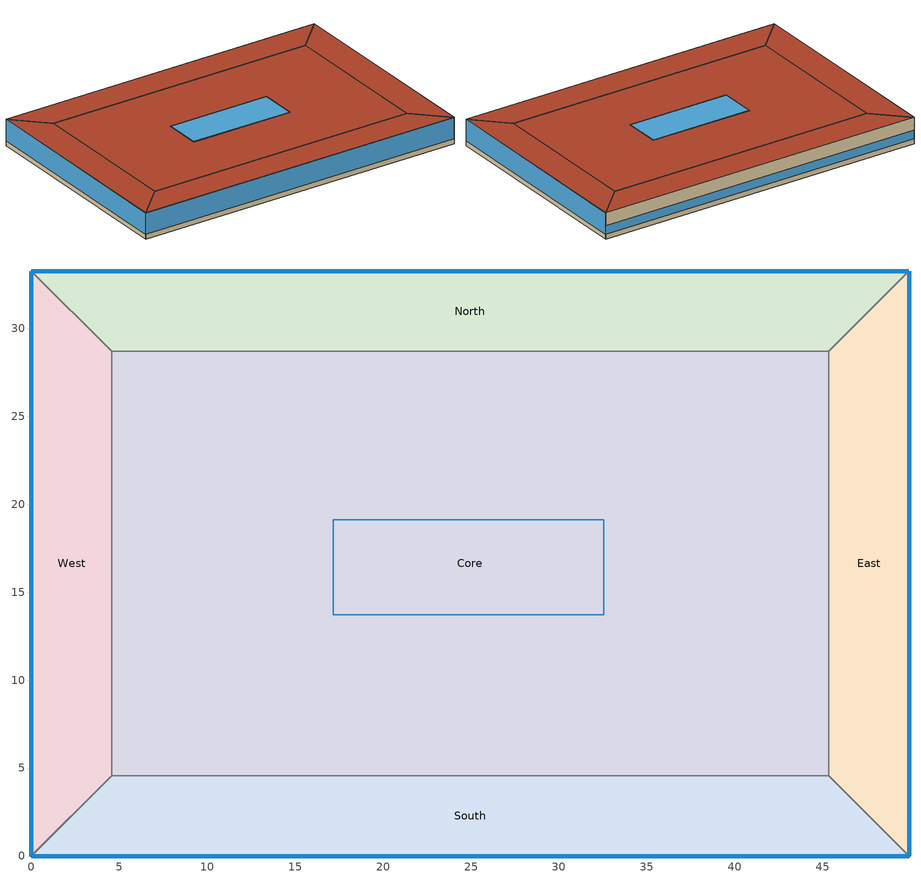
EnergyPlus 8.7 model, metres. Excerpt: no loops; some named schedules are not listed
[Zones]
Core
 floor adiabatic (Interior Floor): 45.34,28.7 45.34,4.57 4.57,4.57 4.57,28.7 z7.92
 wall to East (Typical Interior Wall): 45.34,4.57 45.34,28.7 z7.92:11.89
 wall to North (Typical Interior Wall): 45.34,28.7 4.57,28.7 z7.92:11.89
 wall to South (Typical Interior Wall): 4.57,4.57 45.34,4.57 z7.92:11.89
 wall to West (Typical Interior Wall): 4.57,28.7 4.57,4.57 z7.92:11.89
 roof outside (Typical IEAD Roof R-31.25): 32.66,13.61 32.66,19.24 17.03,19.24 17.03,13.61 z11.89; 45.34,4.57 45.34,28.7 4.57,28.7 4.57,4.57 z11.89
 skylight (U 0.48 SHGC 0.40 Dbl Ref-D Clr 6mm/13mm): 32.54,13.73 32.54,19.12 17.15,19.12 17.15,13.73 z11.89
East
 floor adiabatic (Interior Floor): 49.91,0 45.34,4.57 45.34,28.7 49.91,33.27 z7.92
 wall outside (Typical Insulated Exterior Mass Wall R-9.62): 49.91,0.02 49.91,33.26 z8.68:11.87; 49.91,0 49.91,33.27 z7.92:11.89
 wall to North (Typical Interior Wall): 49.91,33.27 45.34,28.7 z7.92:11.89
 wall to South (Typical Interior Wall): 45.34,4.57 49.91,0 z7.92:11.89
 window (U 0.42 SHGC 0.40 Dbl LoE (e2-.1) Tint 6mm/6mm Air): 49.91,0.03 49.91,33.25 z8.68:11.86
 roof outside (Typical IEAD Roof R-31.25): 49.91,0 49.91,33.27 45.34,28.7 45.34,4.57 z11.89
North
 floor adiabatic (Interior Floor): 49.91,33.27 45.34,28.7 4.57,28.7 0,33.27 z7.92
 wall outside (Typical Insulated Exterior Mass Wall R-9.62): 49.91,33.27 0,33.27 z7.92:11.89
 wall to West (Typical Interior Wall): 0,33.27 4.57,28.7 z7.92:11.89
 window (U 0.42 SHGC 0.40 Dbl LoE (e2-.1) Tint 6mm/6mm Air): 49.89,33.27 0.03,33.27 z8.68:9.99
 roof outside (Typical IEAD Roof R-31.25): 45.34,28.7 49.91,33.27 0,33.27 4.57,28.7 z11.89
South
 floor adiabatic (Interior Floor): 45.34,4.57 49.91,0 0,0 4.57,4.57 z7.92
 wall outside (Typical Insulated Exterior Mass Wall R-9.62): 0.01,0 49.9,0 z8.67:11.87; 0,0 49.91,0 z7.92:11.89
 wall to West (Typical Interior Wall): 4.57,4.57 0,0 z7.92:11.89
 window (U 0.42 SHGC 0.40 Dbl LoE (e2-.1) Tint 6mm/6mm Air): 0.03,0 49.89,0 z8.68:11.86
 roof outside (Typical IEAD Roof R-31.25): 49.91,0 45.34,4.57 4.57,4.57 0,0 z11.89
West
 floor adiabatic (Interior Floor): 0,33.27 4.57,28.7 4.57,4.57 0,0 z7.92
 wall outside (Typical Insulated Exterior Mass Wall R-9.62): 0,33.26 0,0.02 z8.68:11.87; 0,33.27 0,0 z7.92:11.89
 window (U 0.42 SHGC 0.40 Dbl LoE (e2-.1) Tint 6mm/6mm Air): 0,33.25 0,0.03 z8.68:11.86
 roof outside (Typical IEAD Roof R-31.25): 0,0 4.57,4.57 4.57,28.7 0,33.27 z11.89
[Building]
90.1-2013-MediumOffice-ASHRAE 169-2006-4A created: 2017-08-08 15:32:19 -0400: North Axis=0; Terrain=City; Loads Convergence Tolerance Value=0.04; Temperature Convergence Tolerance Value=0.2; Solar Distribution=FullInteriorAndExterior; Maximum Number of Warmup Days=25; Minimum Number of Warmup Days=6
[Site:Location]
New York Laguardia Arpt: Latitude=40.78; Longitude=-73.88; Time Zone=-5; Elevation=3
[SizingPeriod:DesignDay] Day of Month=21; DryBulb Temperature Range Modifier Type=DefaultMultipliers; Rain Indicator=No; Snow Indicator=No; Daylight Saving Time Indicator=No
Name | Month | Day Type | Maximum DryBulb Temperature | Daily DryBulb Temperature Range | Humidity Condition Type | Wetbulb or DewPoint at Maximum DryBulb | Barometric Pressure | Wind Speed | Wind Direction | Solar Model Indicator | ASHRAE Clear Sky Optical Depth for Beam Irradiance taub | ASHRAE Clear Sky Optical Depth for Diffuse Irradiance taud | Sky Clearness | Enthalpy at Maximum DryBulb
Baltimore Blt Washngtn IntL Ann Clg .4% Condns DB=>MWB | 7 | SummerDesignDay | 34.4 | 10.4 | Wetbulb | 23.9 | 100786 | 4.6 | 280 | ASHRAETau | 0.552 | 1.769
Baltimore Blt Washngtn IntL Ann Htg 99.6% Condns DB | 1 | WinterDesignDay | -10.6 | 0 | Wetbulb | -10.6 | 100786 | 3.9 | 290 | ASHRAEClearSky |  |  | 0
New York Laguardia Arpt Ann Clg .4% Condns DB=>MWB | 7 | SummerDesignDay | 33.5 | 7.7 | Wetbulb | 23.5 | 101289 | 5.6 | 270 | ASHRAETau | 0.532 | 1.821
New York Laguardia Arpt Ann Clg .4% Condns DP=>MDB | 7 | SummerDesignDay | 27.2 | 7.7 | Dewpoint | 23.5 | 101289 | 5.6 | 270 | ASHRAETau | 0.532 | 1.821
New York Laguardia Arpt Ann Clg .4% Condns Enth=>MDB | 7 | SummerDesignDay | 30.8 | 7.7 | Enthalpy |  | 101289 | 5.6 | 270 | ASHRAETau | 0.532 | 1.821 |  | 76200
New York Laguardia Arpt Ann Clg .4% Condns WB=>MDB | 7 | SummerDesignDay | 30.7 | 7.7 | Wetbulb | 25.1 | 101289 | 5.6 | 270 | ASHRAETau | 0.532 | 1.821
New York Laguardia Arpt Ann Htg 99.6% Condns DB | 1 | WinterDesignDay | -10.8 | 0 | Wetbulb | -10.8 | 101289 | 7.5 | 320 | ASHRAEClearSky |  |  | 0
New York Laguardia Arpt Ann Htg Wind 99.6% Condns WS=>MCDB | 1 | WinterDesignDay | 0 | 0 | Wetbulb | 0 | 101289 | 14.4 | 320 | ASHRAEClearSky |  |  | 0
New York Laguardia Arpt Ann Hum_n 99.6% Condns DP=>MCDB | 1 | WinterDesignDay | -9.3 | 0 | Dewpoint | -20.1 | 101289 | 7.5 | 320 | ASHRAEClearSky |  |  | 0
[Site:GroundTemperature:BuildingSurface]
20.58, 20.52, 20.55, 20.59, 20.67, 22.89, 23.29, 23.4, 23.42, 21.21, 20.85, 20.69
[Site:WaterMainsTemperature]
Calculation Method=Correlation; Annual Average Outdoor Air Temperature=13.15; Maximum Difference In Monthly Average Outdoor Air Temperatures=25.8
[Material] Thermal Absorptance=0.9
Name | Roughness | Thickness | Conductivity | Density | Specific Heat | Solar Absorptance | Visible Absorptance
1/2IN Gypsum | Smooth | 0.0127 | 0.16 | 784.9 | 830 | 0.4 | 0.4
1IN Stucco | Smooth | 0.0253 | 0.6918 | 1858 | 837 | 0.7 | 0.92
8IN CONCRETE HW RefBldg | Rough | 0.2032 | 1.311 | 2240 | 836.8 | 0.7 | 0.7
F16 Acoustic tile | MediumSmooth | 0.0191 | 0.06 | 368 | 590 | 0.3 | 0.3
G01 13mm gypsum board | Smooth | 0.0127 | 0.16 | 800 | 1090 | 0.7 | 0.5
M11 100mm lightweight concrete | MediumRough | 0.1016 | 0.53 | 1280 | 840 | 0.5 | 0.5
Metal Roof Surface | Smooth | 0.0008 | 45.28 | 7824 | 500 | 0.7 | 0.7
Roof Membrane | VeryRough | 0.0095 | 0.16 | 1121.29 | 1460 | 0.77 | 0.7
[Material:NoMass] Roughness=Smooth; Thermal Absorptance=0.9; Solar Absorptance=0.7; Visible Absorptance=0.7
Name | Thermal Resistance
Typical Insulation R-30.13 | 5.30668
Typical Insulation R-7.23 | 1.27273
[Material:AirGap]
F05 Ceiling air space resistance: Thermal Resistance=0.18
[WindowMaterial:Glazing] Optical Data Type=SpectralAverage; Thickness=0.006; Infrared Transmittance at Normal Incidence=0; Front Side Infrared Hemispherical Emissivity=0.84; Conductivity=0.9; Dirt Correction Factor for Solar and Visible Transmittance=1; Solar Diffusing=No
Name | Solar Transmittance at Normal Incidence | Front Side Solar Reflectance at Normal Incidence | Back Side Solar Reflectance at Normal Incidence | Visible Transmittance at Normal Incidence | Front Side Visible Reflectance at Normal Incidence | Back Side Visible Reflectance at Normal Incidence | Back Side Infrared Hemispherical Emissivity
CLEAR 6MM | 0.775 | 0.071 | 0.071 | 0.881 | 0.08 | 0.08 | 0.84
LoE TINT 6MM | 0.36 | 0.093 | 0.2 | 0.5 | 0.035 | 0.054 | 0.1
REF D CLEAR 6MM | 0.429 | 0.308 | 0.379 | 0.334 | 0.453 | 0.505 | 0.82
[WindowMaterial:Gas] Gas Type=Air
Name | Thickness
AIR 13MM | 0.0127
AIR 6MM | 0.0063
[Construction]
Interior Floor: F16 Acoustic tile, F05 Ceiling air space resistance, M11 100mm lightweight concrete
Typical IEAD Roof R-31.25: Roof Membrane, Typical Insulation R-30.13, Metal Roof Surface
Typical Insulated Exterior Mass Wall R-9.62: 1IN Stucco, 8IN CONCRETE HW RefBldg, Typical Insulation R-7.23, 1/2IN Gypsum
Typical Interior Wall: G01 13mm gypsum board, G01 13mm gypsum board
U 0.42 SHGC 0.40 Dbl LoE (e2-.1) Tint 6mm/6mm Air: LoE TINT 6MM, AIR 6MM, CLEAR 6MM
U 0.48 SHGC 0.40 Dbl Ref-D Clr 6mm/13mm: REF D CLEAR 6MM, AIR 13MM, CLEAR 6MM
[Zone]
Core; East; North; South; West
[SURFACEPROPERTY:SOLARINCIDENTINSIDE]
Name | Surface | Construction | Inside Surface Incident Sun Solar Radiation Schedule
BITCoPT South Window Solar Incident Inside | BITCoPT South Window | U 0.42 SHGC 0.40 Dbl LoE (e2-.1) Tint 6mm/6mm Air | BITCoPT South Window SHG
BITCoPT East Window Solar Incident Inside | BITCoPT East Window | U 0.42 SHGC 0.40 Dbl LoE (e2-.1) Tint 6mm/6mm Air | BITCoPT East Window SHG
BITCoPT West Window Solar Incident Inside | BITCoPT West Window | U 0.42 SHGC 0.40 Dbl LoE (e2-.1) Tint 6mm/6mm Air | BITCoPT West Window SHG
BITCoPT Core Window Solar Incident Inside | BITCoPT Core Window | U 0.48 SHGC 0.40 Dbl Ref-D Clr 6mm/13mm | BITCoPT Core Window SHG
[Lights] Design Level Calculation Method=Watts/Area; Watts per Zone Floor Area=9.68752
Name | Zone or ZoneList | Schedule | Fraction Replaceable
Core Lights | Core | Core Lights Fractional Schedule | 1
East Lights | East | East Lights Fractional Schedule | 1
North Lights | North | Office Bldg Light
South Lights | South | South Lights Fractional Schedule | 1
West Lights | West | West Lights Fractional Schedule | 1
[Daylighting:Controls] Lighting Control Type=ContinuousOff; Minimum Input Power Fraction for Continuous or ContinuousOff Dimming Control=0.3; Minimum Light Output Fraction for Continuous or ContinuousOff Dimming Control=0.2; Glare Calculation Azimuth Angle of View Direction Clockwise from Zone yAxis=-0; Fraction of Zone Controlled by Reference Point 1=1; Illuminance Setpoint at Reference Point 1=484.376
Name | Zone | Glare Calculation Daylighting Reference Point | Daylighting Reference Point 1
{d60f2c16-e9d0-4a6b-a227-c5351cf28583} | Core | Core daylighting control east | Core daylighting control east
{c87839f1-8519-4201-b27a-000cdd436188} | East | Perimeter_East daylighting control | Perimeter_East daylighting control
{b687cafc-f1be-47bf-9582-8bca7f3ef53c} | North | Perimeter_North daylighting control | Perimeter_North daylighting control
{8b8010ad-6bfa-4969-8581-2caec68a3b4b} | South | Perimeter_South daylighting control | Perimeter_South daylighting control
{0f9f083a-aac6-4804-825f-9c0835a08dcc} | West | Perimeter_West daylighting control | Perimeter_West daylighting control
[Exterior:Lights] Control Option=AstronomicalClock
Name | Schedule | Design Level
NonDimming Exterior Lights Def | OfficeMedium Exterior_lighting_schedule_a | 623.03
Occ Sensing Exterior Lights Def | OfficeMedium Exterior_lighting_schedule_b | 7476.45
[EXTERNALINTERFACE:FUNCTIONALMOCKUPUNITEXPORT:TO:SCHEDULE]
Name | Schedule | FMU Variable | Initial Value
 | BITCoPT South Window SHG | BITCoPTSouthWindowSolarInside | 0
 | BITCoPT East Window SHG | BITCoPTEastWindowSolarInside | 0
 | BITCoPT West Window SHG | BITCoPTWestWindowSolarInside | 0
 | BITCoPT Core Window SHG | BITCoPTCoreWindowSolarInside | 0
 | South Lights Fractional Schedule | SouthLightsFraction | 1
 | East Lights Fractional Schedule | EastLightsFraction | 1
 | West Lights Fractional Schedule | WestLightsFraction | 1
 | Core Lights Fractional Schedule | CoreLightsFraction | 1
 | BITCoPT Electricity Generator Schedule | BITCoPTElectricGeneration | 0
[EXTERNALINTERFACE:FUNCTIONALMOCKUPUNITEXPORT:TO:ACTUATOR] Actuated Component Type=Surface; Actuated Component Control Type=Outdoor Air Drybulb Temperature; Initial Value=20
Name | Actuated Component Unique | FMU Variable
BITCoPTSouthWindowCavityTemp | BITCoPT South Window | BITCoPTSouthWindowCavAirTemp
BITCoPTEastWindowCavityTemp | BITCoPT East Window | BITCoPTEastWindowCavAirTemp
BITCoPTWestWindowCavityTemp | BITCoPT West Window | BITCoPTWestWindowCavAirTemp
BITCoPTCoreWindowCavityTemp | BITCoPT Core Window | BITCoPTCoreWindowCavAirTemp
[AvailabilityManager:Scheduled] Schedule=Always On Discrete
VAV with Reheat Core Availability Manager; Air Loop HVAC Outdoor Air System 5 Availability Manager; VAV with Reheat East Availability Manager; Air Loop HVAC Outdoor Air System 2 Availability Manager; VAV with Reheat North Availability Manager; Air Loop HVAC Outdoor Air System 4 Availability Manager; VAV with Reheat South Availability Manager; Air Loop HVAC Outdoor Air System 1 Availability Manager; VAV with Reheat West Availability Manager; Air Loop HVAC Outdoor Air System 3 Availability Manager
[GENERATOR:COMBUSTIONTURBINE]
BITCoPT Electricity Generator: Rated Power Output=1e+08; Minimum Part Load Ratio=0; Maximum Part Load Ratio=1; Optimum Part Load Ratio=0.5; Part Load Based Fuel Input Curve=BITCoPT Electricity Generator Quadratic Curve; Temperature Based Fuel Input Curve=BITCoPT Electricity Generator Quadratic Curve; Exhaust Flow Curve=BITCoPT Electricity Generator Quadratic Curve; Part Load Based Exhaust Temperature Curve=BITCoPT Electricity Generator Quadratic Curve; Temperature Based Exhaust Temperature Curve=BITCoPT Electricity Generator Quadratic Curve; Heat Recovery Lube Energy Curve=BITCoPT Electricity Generator Quadratic Curve; Coefficient 1 of UFactor Times Area Curve=0.02; Coefficient 2 of UFactor Times Area Curve=0.9; Maximum Exhaust Flow per Unit of Power Output=0; Design Minimum Exhaust Temperature=150; Design Air Inlet Temperature=25; Fuel Higher Heating Value=43500; Design Heat Recovery Water Flow Rate=0; Fuel Type=NaturalGas; Heat Recovery Maximum Temperature=80
[GENERATOR:FUELSUPPLY]
NaturalGas: Fuel Temperature Modeling Mode=TemperatureFromAirNode; Compressor Power Multiplier Function of Fuel Rate Curve=NullCubic; Compressor Heat Loss Factor=1; Fuel Type=GaseousConstituents; Number of Constituents in Gaseous Constituent Fuel Supply=8; Constituent 1=METHANE; Constituent 1 Molar Fraction=0.949; Constituent 2=CarbonDioxide; Constituent 2 Molar Fraction=0.007; Constituent 3=NITROGEN; Constituent 3 Molar Fraction=0.016; Constituent 4=ETHANE; Constituent 4 Molar Fraction=0.025; Constituent 5=PROPANE; Constituent 5 Molar Fraction=0.002; Constituent 6=BUTANE; Constituent 6 Molar Fraction=0.0006; Constituent 7=PENTANE; Constituent 7 Molar Fraction=0.0002; Constituent 8=OXYGEN; Constituent 8 Molar Fraction=0.0002
[ELECTRICLOADCENTER:GENERATORS]
BITCoPT Electricity Generator List: Generator 1=BITCoPT Electricity Generator; Generator 1 Rated Electric Power Output=1e+08; Generator 1 Rated Thermal to Electrical Power Ratio=1
[ELECTRICLOADCENTER:DISTRIBUTION]
BITCoPT Electricity Generator Distribution: Generator List=BITCoPT Electricity Generator List; Generator Operation Scheme Type=TrackSchedule; Generator Demand Limit Scheme Purchased Electric Demand Limit=0; Generator Track Schedule Name Scheme Schedule=BITCoPT Electricity Generator Schedule; Electrical Buss Type=AlternatingCurrent; Storage Operation Scheme=TrackFacilityElectricDemandStoreExcessOnSite; Maximum Storage State of Charge Fraction=1; Minimum Storage State of Charge Fraction=0
[Schedule:Day:Interval]
Office Bldg Light Rule 1 Day Schedule: No, 24:00, 0.05
Office Bldg Light Default Schedule: No, 05:00, 0.05, 07:00, 0.1, 08:00, 0.3, 17:00, 0.9, 18:00, 0.7, 20:00, 0.5, 22:00, 0.3, 23:00, 0.1, 24:00, 0.05
Office Bldg Light Rule 2 Day Schedule: No, 06:00, 0.05, 08:00, 0.1, 14:00, 0.5, 17:00, 0.15, 24:00, 0.05
Office Bldg Light Summer Design Day: No, 24:00, 1
Office Bldg Light Winter Design Day: No, 24:00, 0
OfficeMedium Exterior_lighting_schedule_a Default; OfficeMedium Exterior_lighting_schedule_a Summer Design Day; OfficeMedium Exterior_lighting_schedule_a Winter Design Day: No, 06:00, 0, 24:00, 1
OfficeMedium Exterior_lighting_schedule_b Default; OfficeMedium Exterior_lighting_schedule_b Summer Design Day; OfficeMedium Exterior_lighting_schedule_b Winter Design Day: No, 06:00, 0.7, 24:00, 1
[Schedule:Week:Daily]
Schedule:Week:Daily {bd11e997-995e-48ea-84a0-10a5994f1a23}: Office Bldg Light Rule 1 Day Schedule, Office Bldg Light Default Schedule, Office Bldg Light Default Schedule, Office Bldg Light Default Schedule, Office Bldg Light Default Schedule, Office Bldg Light Default Schedule, Office Bldg Light Rule 2 Day Schedule, Office Bldg Light Default Schedule, Office Bldg Light Summer Design Day, Office Bldg Light Winter Design Day, Office Bldg Light Default Schedule, Office Bldg Light Default Schedule
Schedule:Week:Daily {6cd4ed71-830c-464c-bd91-5ee9411afcb6}: OfficeMedium Exterior_lighting_schedule_a Default, OfficeMedium Exterior_lighting_schedule_a Default, OfficeMedium Exterior_lighting_schedule_a Default, OfficeMedium Exterior_lighting_schedule_a Default, OfficeMedium Exterior_lighting_schedule_a Default, OfficeMedium Exterior_lighting_schedule_a Default, OfficeMedium Exterior_lighting_schedule_a Default, OfficeMedium Exterior_lighting_schedule_a Default, OfficeMedium Exterior_lighting_schedule_a Summer Design Day, OfficeMedium Exterior_lighting_schedule_a Winter Design Day, OfficeMedium Exterior_lighting_schedule_a Default, OfficeMedium Exterior_lighting_schedule_a Default
Schedule:Week:Daily {c9145fd1-d4cf-4061-accd-c3317663d988}: OfficeMedium Exterior_lighting_schedule_b Default, OfficeMedium Exterior_lighting_schedule_b Default, OfficeMedium Exterior_lighting_schedule_b Default, OfficeMedium Exterior_lighting_schedule_b Default, OfficeMedium Exterior_lighting_schedule_b Default, OfficeMedium Exterior_lighting_schedule_b Default, OfficeMedium Exterior_lighting_schedule_b Default, OfficeMedium Exterior_lighting_schedule_b Default, OfficeMedium Exterior_lighting_schedule_b Summer Design Day, OfficeMedium Exterior_lighting_schedule_b Winter Design Day, OfficeMedium Exterior_lighting_schedule_b Default, OfficeMedium Exterior_lighting_schedule_b Default
[Schedule:Year]
Office Bldg Light: Schedule:Week:Daily {bd11e997-995e-48ea-84a0-10a5994f1a23}, 1, 1, 12, 31
OfficeMedium Exterior_lighting_schedule_a: Schedule:Week:Daily {6cd4ed71-830c-464c-bd91-5ee9411afcb6}, 1, 1, 12, 31
OfficeMedium Exterior_lighting_schedule_b: Schedule:Week:Daily {c9145fd1-d4cf-4061-accd-c3317663d988}, 1, 1, 12, 31
[Schedule:Constant]
Always On Discrete: Hourly Value=1
[CURVE:QUADRATIC]
BITCoPT Electricity Generator Quadratic Curve: Coefficient1 Constant=0; Coefficient2 x=0; Coefficient3 x2=0; Minimum Value of x=0; Maximum Value of x=1; Input Unit Type for X=Dimensionless; Output Unit Type=Dimensionless
